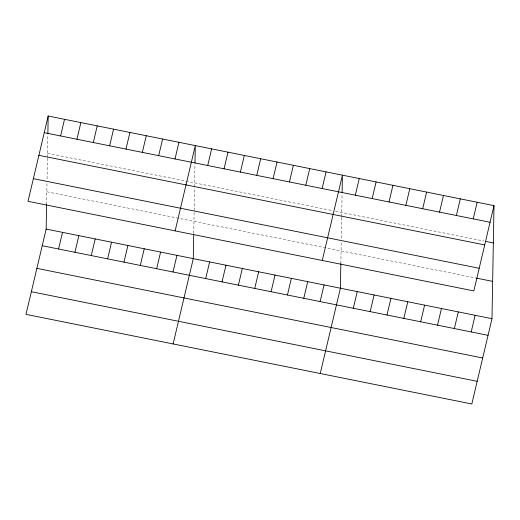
<?xml version="1.0" encoding="UTF-8"?>
<svg xmlns="http://www.w3.org/2000/svg" width="520" height="520" viewBox="0 0 520 520"><rect width="100%" height="100%" fill="white"/><g stroke="black" fill="none" stroke-linecap="round" stroke-linejoin="round"><path stroke-width="0.39" stroke-dasharray="2.6 1.95" d="M46.605 204.444L46.989 182.956M47.06 178.952L47.431 158.132M47.444 157.333L47.846 134.673M193.739 233.272L194.552 187.701M194.565 186.901L194.981 163.501M340.841 263.594L341.224 242.099M341.296 238.095L341.673 217.275M341.685 216.476L342.089 193.817M47.515 153.328L332.417 210.594M335.53 211.218L484.146 241.092M46.826 191.763L475.807 277.992"/><path stroke-width="0.78" d="M494 205.634L473.837 290.933L28.015 201.318L48.178 116.019L494 205.634L491.985 318.682L471.822 403.981L26 314.366L46.163 229.067L46.605 204.444M47.859 133.926L48.178 116.019M193.726 234.019L193.284 258.642L173.121 343.941M194.994 162.754L195.299 145.594L175.136 230.886M340.841 263.594L340.405 288.217L320.242 373.51M342.115 192.328L342.42 175.162L322.257 260.462M60.593 135.948L64.525 119.308M76.941 139.237L80.873 122.59M58.578 248.995L62.511 232.356M93.288 142.519L97.221 125.879M74.925 252.285L78.858 235.644M109.635 145.808L113.568 129.162M91.267 255.567L95.206 238.927M125.983 149.091L129.916 132.451M107.614 258.856L111.553 242.216M142.324 152.38L146.263 135.733M123.962 262.139L127.894 245.499M158.672 155.662L162.611 139.022M140.309 265.428L144.242 248.787M175.019 158.951L178.952 142.305M156.656 268.717L160.589 252.07M173.004 271.999L176.936 255.359M207.714 165.523L211.647 148.876M224.061 168.805L227.994 152.165M205.699 278.57L209.631 261.931M240.409 172.094L244.342 155.448M222.04 281.86L225.979 265.213M256.757 175.377L260.689 158.737M238.388 285.142L242.327 268.502M273.097 178.666L277.036 162.019M254.735 288.431L258.668 271.784M289.445 181.948L293.384 165.308M271.083 291.714L275.015 275.074M305.793 185.237L309.725 168.591M287.43 295.002L291.363 278.356M322.14 188.519L326.072 171.88M303.778 298.285L307.71 281.645M320.125 301.574L324.058 284.928M355.329 195.195L359.262 178.549M372.171 198.582L376.103 181.935M353.314 308.243L357.247 291.603M389.012 201.962L392.945 185.322M370.156 311.63L374.088 294.99M405.853 205.348L409.793 188.708M386.997 315.016L390.929 298.37M422.695 208.734L426.634 192.094M403.839 318.403L407.771 301.756M439.537 212.121L443.476 195.481M420.68 321.783L424.613 305.142M456.385 215.508L460.317 198.861M437.522 325.169L441.454 308.529M473.226 218.894L477.159 202.248M454.363 328.556L458.296 311.916M471.204 331.942L475.137 315.302M44.245 132.659L490.068 222.274M485.68 241.404L493.337 242.944M38.889 155.317L484.712 244.933M33.371 178.659L479.193 268.275M476.574 278.148L492.648 281.378M46.163 229.067L491.985 318.682M42.23 245.713L488.046 335.329M36.874 268.365L482.69 357.981M31.356 291.707L477.172 381.322"/></g></svg>
